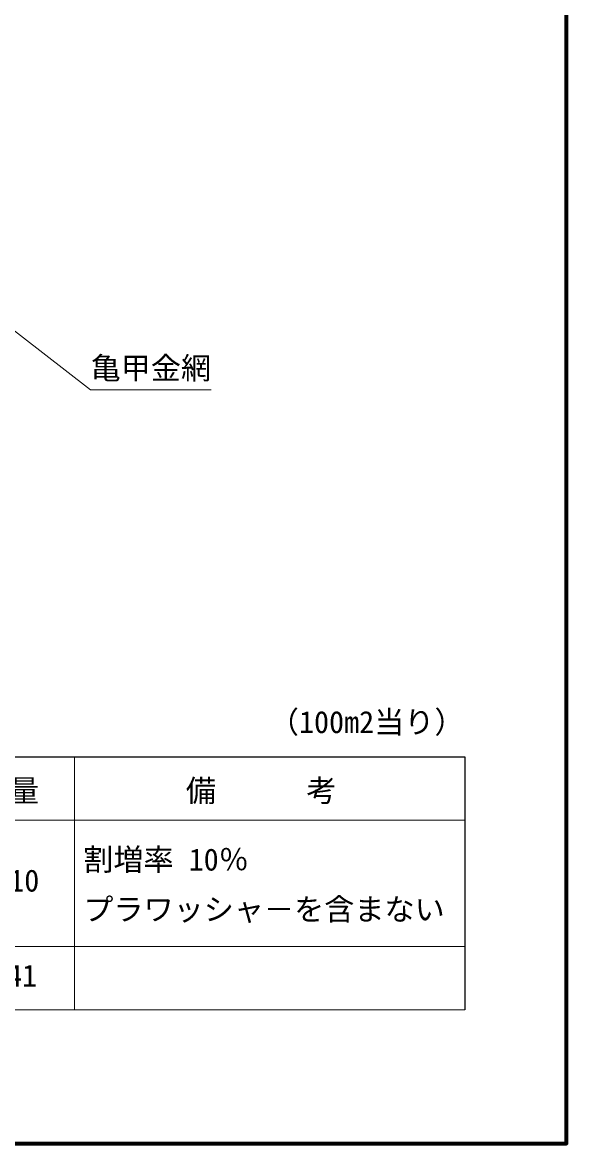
# Model space of a CAD drawing. Units: millimetres, scale not verified. Extents: x 200 to 8200, y 200 to 5740.
# Drawn here: x 6935 to 8200, y 200 to 2807 of the extents above; entities that cross this region are included whole.
import ezdxf
from ezdxf.enums import TextEntityAlignment as Align

# ---------------------------------------------------------------- set-up
doc = ezdxf.new("R2010")
doc.units = ezdxf.units.MM
doc.header["$LTSCALE"] = 20
for name, color, linetype, lineweight in [('C-MTR-FRAM', 5, 'Continuous', 25), ('C-MTR-LINE', 5, 'Continuous', 13), ('C-STR-HTXT', 1, 'Continuous', 13), ('C-TTL', 2, 'Continuous', 70)]:
    doc.layers.add(name, color=color, linetype=linetype, lineweight=lineweight)
doc.layers.add('C-MTR-TXT', color=5, linetype='Continuous')
doc.styles.add('ＭＳ ゴシック', font='')
doc.styles.get('ＭＳ ゴシック').set_extended_font_data('MS Gothic')

msp = doc.modelspace()

# ---------------------------------------------------------------- linework, layer by layer
at = {"layer": 'C-MTR-FRAM'}
for p, q in [((4685.32, 1099.18), (7963.21, 1099.18)), ((7963.21, 1099.18), (7963.21, 511.18))]:
    msp.add_line(p, q, dxfattribs=at)
at = {"layer": 'C-MTR-LINE'}
for p, q in [((7056.31, 1099.18), (7056.31, 511.18)), ((4685.32, 952.18), (7963.21, 952.18)), ((4685.32, 658.18), (7963.21, 658.18)), ((4685.32, 511.18), (7963.21, 511.18))]:
    msp.add_line(p, q, dxfattribs=at)
at = {"layer": 'C-STR-HTXT'}
for p, q in [((6874.99, 2122.61), (7093.86, 1952.46)), ((7093.86, 1952.46), (7373.86, 1952.46))]:
    msp.add_line(p, q, dxfattribs=at)
at = {"layer": 'C-TTL'}
msp.add_lwpolyline([(200, 200), (8200, 200), (8200, 5740), (200, 5740)], close=True, dxfattribs=at)

# ---------------------------------------------------------------- texts
at = {"layer": 'C-MTR-TXT', "style": 'ＭＳ ゴシック'}
for s, p in [('（100m2当り）', (7508.21, 1139.18)), ('プラワッシャ－を含まない', (7076.85, 703.68))]:
    msp.add_text(s, height=51.32, dxfattribs=at).set_placement(p, align=Align.BOTTOM_LEFT)
for s, p in [('数量', (6834.22, 1020.79)), ('\u3000備\u3000\u3000\u3000考\u3000', (7245.29, 1020.79)), ('割増率 10％', (7076.85, 860.55))]:
    msp.add_text(s, height=51.32, dxfattribs=at).set_placement(p, align=Align.MIDDLE_LEFT)
for s, p in [('110', (6974.57, 770.6)), ('441', (6969.51, 549.59))]:
    msp.add_text(s, height=51.32, dxfattribs=at).set_placement(p, align=Align.BOTTOM_RIGHT)
at = {"layer": 'C-STR-HTXT', "color": 7, "style": 'ＭＳ ゴシック'}
msp.add_text('亀甲金網', height=51.32, dxfattribs=at).set_placement((7093.86, 1962.46), align=Align.BOTTOM_LEFT)

doc.saveas('drawing.dxf')
